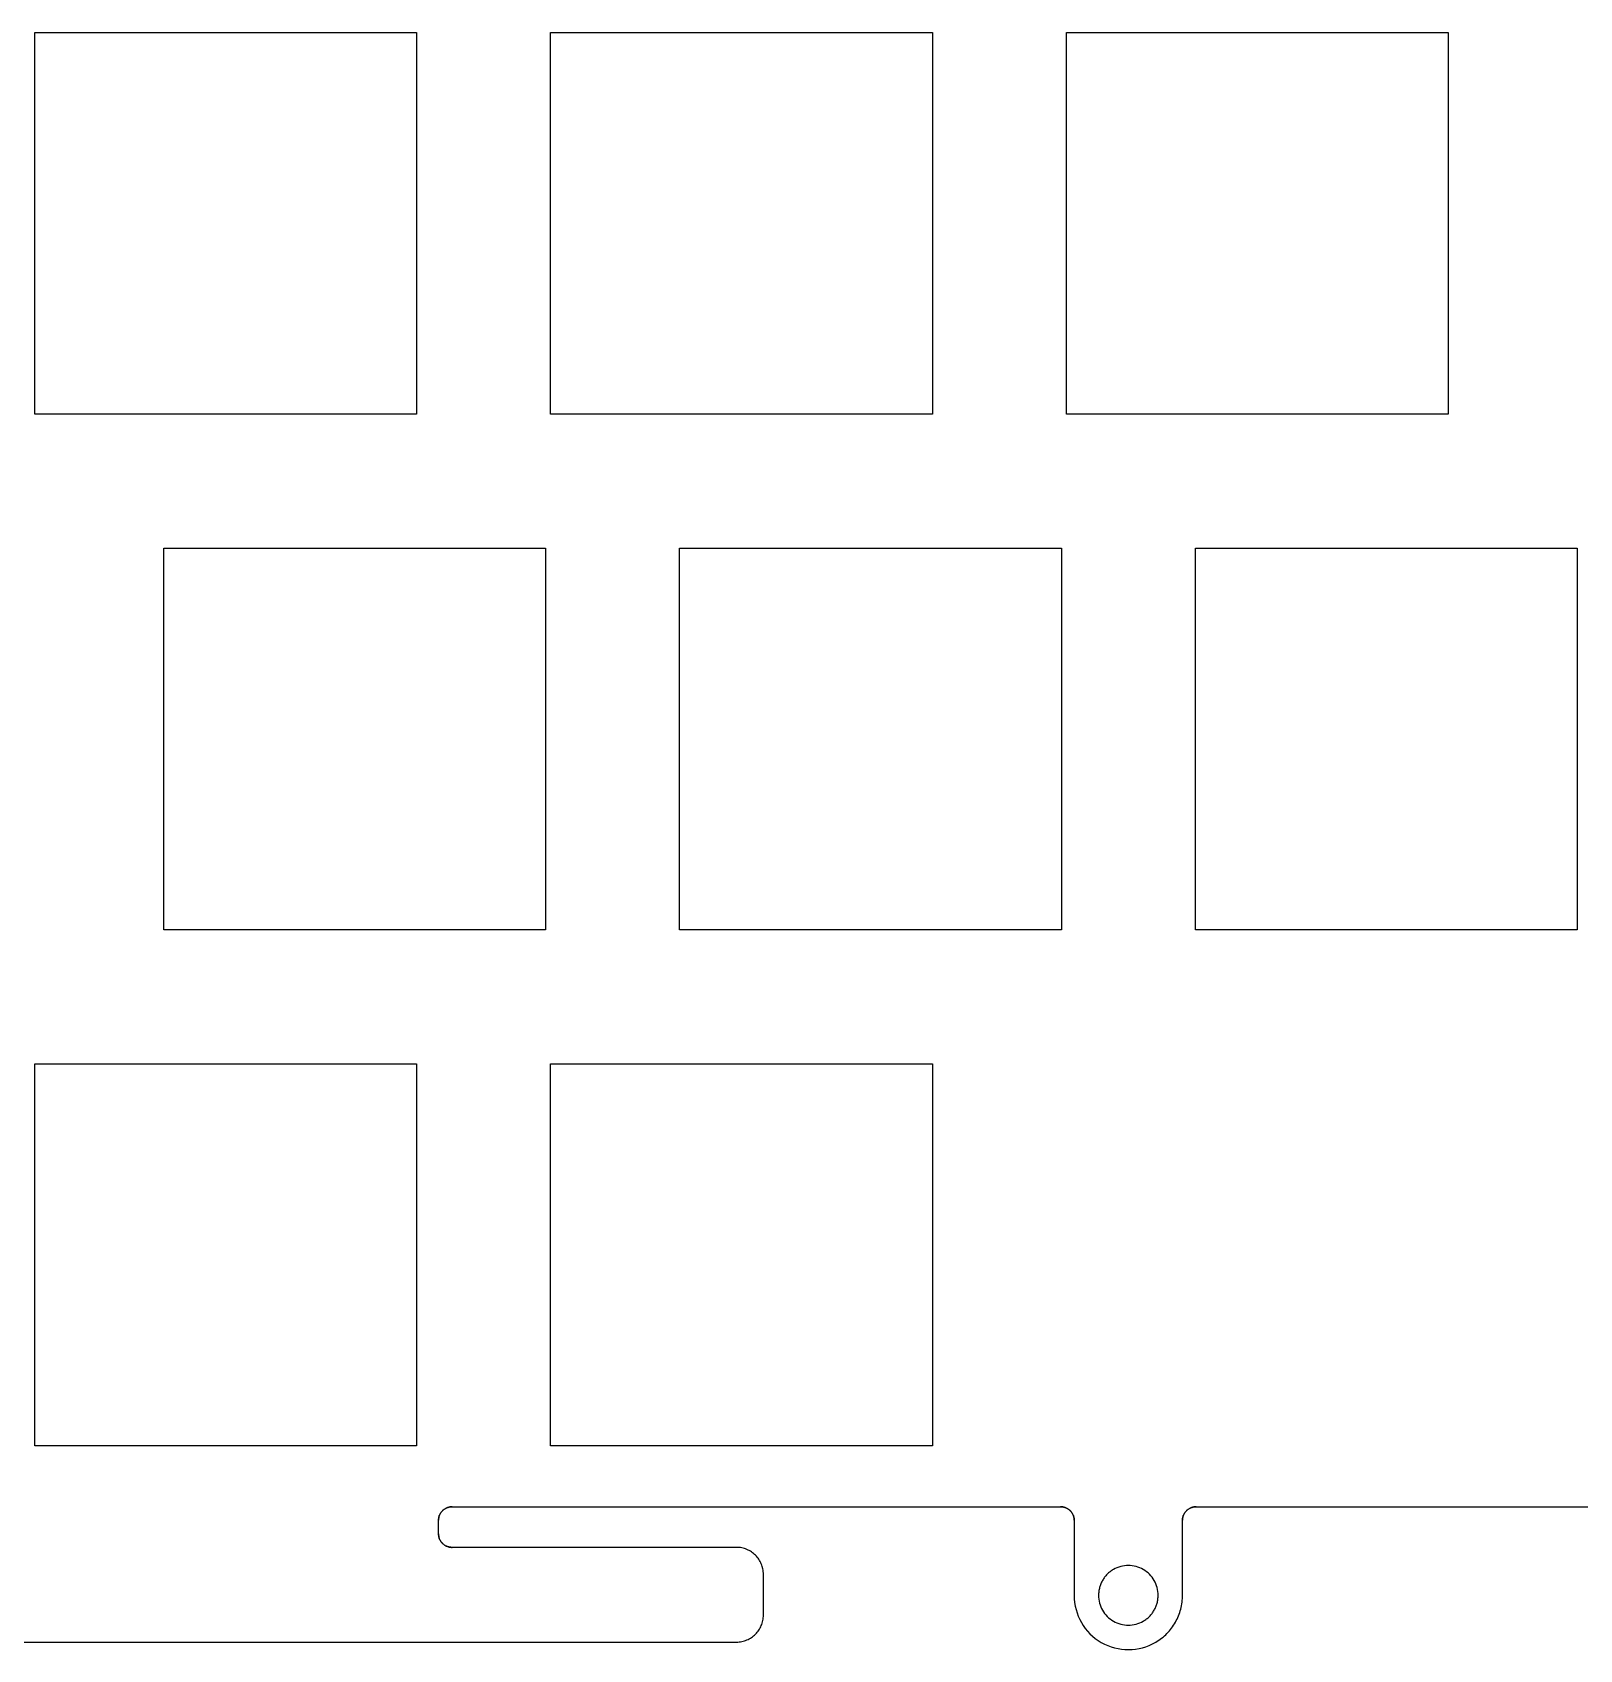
# Model space of a CAD drawing. Extents: x 138 to 423, y -449 to -343.
# Drawn here: x 287.7 to 344.9, y -449.1 to -389.4 of the extents above; entities that cross this region are included whole.
import ezdxf

# ---------------------------------------------------------------- set-up
doc = ezdxf.new("R2010")
doc.units = 0
doc.layers.add('BLACK', color=7, linetype='CONTINUOUS')

msp = doc.modelspace()

# ---------------------------------------------------------------- linework, layer by layer
at = {"layer": 'BLACK', "linetype": 'CONTINUOUS'}
for p, q in [((287.813, -403.495), (287.813, -389.395)), ((287.813, -389.395), (301.913, -389.395)), ((301.913, -389.395), (301.913, -403.495)), ((306.863, -389.395), (320.963, -389.395)), ((306.863, -403.495), (306.863, -389.395)), ((320.963, -389.395), (320.963, -403.495)), ((325.913, -403.495), (325.913, -389.395)), ((325.913, -389.395), (340.013, -389.395)), ((340.013, -389.395), (340.013, -403.495)), ((301.913, -403.495), (287.813, -403.495)), ((320.963, -403.495), (306.863, -403.495)), ((340.013, -403.495), (325.913, -403.495)), ((292.575, -408.445), (306.675, -408.445)), ((292.575, -422.545), (292.575, -408.445)), ((306.675, -408.445), (306.675, -422.545)), ((311.625, -422.545), (311.625, -408.445)), ((311.625, -408.445), (325.725, -408.445)), ((325.725, -408.445), (325.725, -422.545)), ((330.675, -408.445), (344.775, -408.445)), ((330.675, -422.545), (330.675, -408.445)), ((344.775, -408.445), (344.775, -422.545)), ((306.675, -422.545), (292.575, -422.545)), ((325.725, -422.545), (311.625, -422.545)), ((344.775, -422.545), (330.675, -422.545)), ((287.813, -441.595), (287.813, -427.495)), ((287.813, -427.495), (301.913, -427.495)), ((301.913, -427.495), (301.913, -441.595)), ((306.863, -427.495), (320.963, -427.495)), ((306.863, -441.595), (306.863, -427.495)), ((320.963, -427.495), (320.963, -441.595)), ((301.913, -441.595), (287.813, -441.595)), ((320.963, -441.595), (306.863, -441.595)), ((302.721, -444.351), (302.722, -444.326)), ((302.722, -444.326), (302.721, -444.351)), ((302.721, -444.851), (302.721, -444.351)), ((302.721, -444.85), (302.721, -444.351)), ((302.722, -444.326), (302.724, -444.3)), ((302.724, -444.3), (302.722, -444.326)), ((302.727, -444.275), (302.724, -444.3)), ((302.724, -444.3), (302.727, -444.275)), ((302.731, -444.251), (302.727, -444.275)), ((302.727, -444.275), (302.731, -444.251)), ((302.731, -444.251), (302.737, -444.226)), ((302.737, -444.226), (302.731, -444.251)), ((302.744, -444.203), (302.737, -444.226)), ((302.737, -444.226), (302.743, -444.203)), ((302.743, -444.203), (302.751, -444.179)), ((302.751, -444.179), (302.744, -444.203)), ((302.751, -444.179), (302.76, -444.157)), ((302.76, -444.157), (302.751, -444.179)), ((302.77, -444.135), (302.76, -444.157)), ((302.76, -444.157), (302.77, -444.135)), ((302.781, -444.113), (302.77, -444.135)), ((302.77, -444.135), (302.781, -444.113)), ((302.781, -444.113), (302.793, -444.092)), ((302.793, -444.092), (302.781, -444.113)), ((302.793, -444.092), (302.806, -444.072)), ((302.806, -444.072), (302.793, -444.092)), ((302.82, -444.052), (302.806, -444.072)), ((302.806, -444.072), (302.82, -444.052)), ((302.835, -444.033), (302.82, -444.052)), ((302.82, -444.052), (302.835, -444.033)), ((302.835, -444.033), (302.851, -444.015)), ((302.851, -444.015), (302.835, -444.033)), ((302.851, -444.015), (302.867, -443.998)), ((302.868, -443.998), (302.851, -444.015)), ((302.867, -443.998), (302.885, -443.981)), ((302.885, -443.981), (302.868, -443.998)), ((302.885, -443.981), (302.903, -443.966)), ((302.903, -443.966), (302.885, -443.981)), ((302.903, -443.966), (302.922, -443.951)), ((302.922, -443.951), (302.903, -443.966)), ((302.922, -443.951), (302.941, -443.937)), ((302.942, -443.937), (302.922, -443.951)), ((302.941, -443.937), (302.962, -443.924)), ((302.962, -443.924), (302.942, -443.937)), ((302.962, -443.924), (302.983, -443.912)), ((302.983, -443.912), (302.962, -443.924)), ((302.983, -443.912), (303.004, -443.901)), ((303.004, -443.901), (302.983, -443.912)), ((303.026, -443.891), (303.004, -443.901)), ((303.004, -443.901), (303.026, -443.891)), ((303.026, -443.891), (303.049, -443.882)), ((303.049, -443.882), (303.026, -443.891)), ((303.049, -443.882), (303.072, -443.874)), ((303.072, -443.874), (303.049, -443.882)), ((303.096, -443.867), (303.072, -443.874)), ((303.072, -443.874), (303.096, -443.867)), ((303.12, -443.862), (303.096, -443.867)), ((303.096, -443.867), (303.12, -443.862)), ((303.145, -443.857), (303.12, -443.862)), ((303.12, -443.862), (303.145, -443.857)), ((303.145, -443.857), (303.17, -443.854)), ((303.17, -443.854), (303.145, -443.857)), ((303.195, -443.852), (303.17, -443.854)), ((303.17, -443.854), (303.195, -443.852)), ((303.195, -443.852), (303.221, -443.851)), ((303.221, -443.851), (303.195, -443.852)), ((303.221, -443.851), (325.7, -443.851)), ((303.221, -443.851), (325.7, -443.851)), ((325.7, -443.851), (325.725, -443.852)), ((325.726, -443.852), (325.7, -443.852)), ((325.725, -443.852), (325.751, -443.854)), ((325.751, -443.854), (325.726, -443.852)), ((325.776, -443.857), (325.751, -443.854)), ((325.751, -443.854), (325.776, -443.857)), ((325.776, -443.857), (325.801, -443.862)), ((325.801, -443.862), (325.776, -443.857)), ((325.825, -443.867), (325.801, -443.862)), ((325.801, -443.862), (325.825, -443.867)), ((325.849, -443.874), (325.825, -443.867)), ((325.825, -443.867), (325.848, -443.874)), ((325.848, -443.874), (325.872, -443.882)), ((325.872, -443.882), (325.849, -443.874)), ((325.895, -443.891), (325.872, -443.882)), ((325.872, -443.882), (325.894, -443.891)), ((325.894, -443.891), (325.917, -443.901)), ((325.917, -443.901), (325.895, -443.891)), ((325.917, -443.901), (325.938, -443.912)), ((325.938, -443.912), (325.917, -443.901)), ((325.938, -443.912), (325.959, -443.924)), ((325.959, -443.924), (325.938, -443.912)), ((325.98, -443.937), (325.959, -443.924)), ((325.959, -443.924), (325.979, -443.937)), ((325.979, -443.937), (325.999, -443.951)), ((325.999, -443.951), (325.98, -443.937)), ((325.999, -443.951), (326.018, -443.966)), ((326.018, -443.966), (325.999, -443.951)), ((326.036, -443.981), (326.018, -443.966)), ((326.018, -443.966), (326.036, -443.981)), ((326.036, -443.981), (326.053, -443.998)), ((326.054, -443.998), (326.036, -443.981)), ((326.053, -443.998), (326.07, -444.015)), ((326.07, -444.015), (326.054, -443.998)), ((326.07, -444.015), (326.086, -444.033)), ((326.086, -444.033), (326.07, -444.015)), ((326.101, -444.052), (326.086, -444.033)), ((326.086, -444.033), (326.1, -444.052)), ((326.1, -444.052), (326.114, -444.072)), ((326.115, -444.072), (326.101, -444.052)), ((326.114, -444.072), (326.127, -444.092)), ((326.128, -444.092), (326.115, -444.072)), ((326.127, -444.092), (326.139, -444.113)), ((326.14, -444.113), (326.128, -444.092)), ((326.139, -444.113), (326.15, -444.135)), ((326.151, -444.135), (326.14, -444.113)), ((326.15, -444.135), (326.16, -444.157)), ((326.161, -444.157), (326.151, -444.135)), ((326.16, -444.157), (326.169, -444.179)), ((326.17, -444.18), (326.161, -444.157)), ((326.169, -444.179), (326.177, -444.203)), ((326.178, -444.203), (326.17, -444.18)), ((326.177, -444.203), (326.184, -444.226)), ((326.184, -444.227), (326.178, -444.203)), ((326.184, -444.226), (326.19, -444.251)), ((326.19, -444.251), (326.184, -444.227)), ((326.194, -444.275), (326.19, -444.251)), ((326.19, -444.251), (326.194, -444.275)), ((326.194, -444.275), (326.197, -444.3)), ((326.197, -444.3), (326.194, -444.275)), ((326.197, -444.3), (326.199, -444.326)), ((326.199, -444.326), (326.197, -444.3)), ((326.2, -444.351), (326.199, -444.326)), ((326.199, -444.326), (326.2, -444.351)), ((326.2, -444.351), (326.2, -447.123)), ((326.2, -444.351), (326.2, -447.122)), ((330.199, -447.109), (330.2, -444.351)), ((330.2, -444.326), (330.202, -444.3)), ((330.201, -444.326), (330.2, -444.351)), ((330.2, -444.351), (330.2, -444.326)), ((330.203, -444.3), (330.201, -444.326)), ((330.201, -447.108), (330.201, -444.351)), ((330.202, -444.3), (330.205, -444.275)), ((330.206, -444.275), (330.203, -444.3)), ((330.205, -444.275), (330.21, -444.251)), ((330.21, -444.251), (330.206, -444.275)), ((330.216, -444.226), (330.21, -444.251)), ((330.21, -444.251), (330.215, -444.227)), ((330.215, -444.227), (330.222, -444.203)), ((330.222, -444.203), (330.216, -444.226)), ((330.23, -444.179), (330.222, -444.203)), ((330.222, -444.203), (330.23, -444.18)), ((330.239, -444.157), (330.23, -444.179)), ((330.23, -444.18), (330.239, -444.157)), ((330.249, -444.135), (330.239, -444.157)), ((330.239, -444.157), (330.249, -444.135)), ((330.26, -444.113), (330.249, -444.135)), ((330.249, -444.135), (330.26, -444.113)), ((330.26, -444.113), (330.272, -444.092)), ((330.272, -444.092), (330.26, -444.113)), ((330.272, -444.092), (330.285, -444.072)), ((330.285, -444.072), (330.272, -444.092)), ((330.285, -444.072), (330.299, -444.052)), ((330.299, -444.052), (330.285, -444.072)), ((330.314, -444.033), (330.299, -444.052)), ((330.299, -444.052), (330.314, -444.033)), ((330.314, -444.033), (330.33, -444.015)), ((330.33, -444.015), (330.314, -444.033)), ((330.346, -443.998), (330.33, -444.015)), ((330.33, -444.015), (330.346, -443.998)), ((330.364, -443.981), (330.346, -443.998)), ((330.346, -443.998), (330.363, -443.981)), ((330.363, -443.981), (330.382, -443.966)), ((330.382, -443.966), (330.364, -443.981)), ((330.382, -443.966), (330.4, -443.951)), ((330.401, -443.951), (330.382, -443.966)), ((330.4, -443.951), (330.42, -443.937)), ((330.42, -443.937), (330.401, -443.951)), ((330.42, -443.937), (330.44, -443.924)), ((330.441, -443.924), (330.42, -443.937)), ((330.44, -443.924), (330.461, -443.912)), ((330.462, -443.912), (330.441, -443.924)), ((330.461, -443.912), (330.483, -443.901)), ((330.483, -443.901), (330.462, -443.912)), ((330.505, -443.891), (330.483, -443.901)), ((330.483, -443.901), (330.505, -443.891)), ((330.505, -443.891), (330.528, -443.882)), ((330.528, -443.882), (330.505, -443.891)), ((330.551, -443.874), (330.528, -443.882)), ((330.528, -443.882), (330.551, -443.874)), ((330.575, -443.867), (330.551, -443.874)), ((330.551, -443.874), (330.575, -443.867)), ((330.575, -443.867), (330.599, -443.862)), ((330.599, -443.862), (330.575, -443.867)), ((330.624, -443.857), (330.599, -443.862)), ((330.599, -443.862), (330.623, -443.857)), ((330.623, -443.857), (330.648, -443.854)), ((330.649, -443.854), (330.624, -443.857)), ((330.648, -443.854), (330.674, -443.852)), ((330.674, -443.852), (330.649, -443.854)), ((330.7, -443.851), (330.674, -443.852)), ((330.674, -443.852), (330.7, -443.852)), ((330.7, -443.852), (369.597, -443.852)), ((330.701, -443.851), (369.597, -443.851)), ((302.722, -444.876), (302.721, -444.85)), ((302.721, -444.851), (302.722, -444.876)), ((302.724, -444.902), (302.722, -444.876)), ((302.722, -444.876), (302.724, -444.902)), ((302.727, -444.927), (302.724, -444.902)), ((302.724, -444.902), (302.727, -444.927)), ((302.731, -444.951), (302.727, -444.927)), ((302.727, -444.927), (302.731, -444.951)), ((302.731, -444.951), (302.737, -444.975)), ((302.737, -444.975), (302.731, -444.951)), ((302.737, -444.975), (302.744, -444.999)), ((302.743, -444.999), (302.737, -444.975)), ((302.751, -445.022), (302.743, -444.999)), ((302.744, -444.999), (302.751, -445.022)), ((302.76, -445.045), (302.751, -445.022)), ((302.751, -445.022), (302.76, -445.045)), ((302.76, -445.045), (302.77, -445.067)), ((302.77, -445.067), (302.76, -445.045)), ((302.77, -445.067), (302.781, -445.089)), ((302.781, -445.089), (302.77, -445.067)), ((302.781, -445.089), (302.793, -445.11)), ((302.793, -445.11), (302.781, -445.089)), ((302.793, -445.11), (302.806, -445.13)), ((302.806, -445.13), (302.793, -445.11)), ((302.806, -445.13), (302.82, -445.15)), ((302.82, -445.15), (302.806, -445.13)), ((302.82, -445.15), (302.835, -445.169)), ((302.835, -445.168), (302.82, -445.15)), ((302.851, -445.187), (302.835, -445.168)), ((302.835, -445.169), (302.851, -445.187)), ((302.867, -445.204), (302.851, -445.187)), ((302.851, -445.187), (302.868, -445.204)), ((302.885, -445.22), (302.867, -445.204)), ((302.868, -445.204), (302.885, -445.221)), ((302.903, -445.236), (302.885, -445.22)), ((302.885, -445.221), (302.903, -445.236)), ((302.922, -445.251), (302.903, -445.236)), ((302.903, -445.236), (302.922, -445.251)), ((302.922, -445.251), (302.942, -445.265)), ((302.941, -445.265), (302.922, -445.251)), ((302.962, -445.278), (302.941, -445.265)), ((302.942, -445.265), (302.962, -445.278)), ((302.962, -445.278), (302.983, -445.29)), ((302.983, -445.29), (302.962, -445.278)), ((303.004, -445.301), (302.983, -445.29)), ((302.983, -445.29), (303.004, -445.301)), ((303.004, -445.301), (303.026, -445.311)), ((303.026, -445.311), (303.004, -445.301)), ((303.049, -445.32), (303.026, -445.311)), ((303.026, -445.311), (303.049, -445.32)), ((303.072, -445.328), (303.049, -445.32)), ((303.049, -445.32), (303.072, -445.328)), ((303.072, -445.328), (303.096, -445.335)), ((303.096, -445.335), (303.072, -445.328)), ((303.096, -445.335), (303.12, -445.34)), ((303.12, -445.34), (303.096, -445.335)), ((303.12, -445.34), (303.145, -445.345)), ((303.145, -445.345), (303.12, -445.34)), ((303.145, -445.345), (303.17, -445.348)), ((303.17, -445.348), (303.145, -445.345)), ((303.195, -445.35), (303.17, -445.348)), ((303.17, -445.348), (303.195, -445.35)), ((303.195, -445.35), (303.221, -445.351)), ((303.221, -445.35), (303.195, -445.35)), ((313.721, -445.35), (303.221, -445.35)), ((313.72, -445.351), (303.221, -445.351)), ((313.772, -445.352), (313.721, -445.35)), ((313.773, -445.352), (313.721, -445.351)), ((313.823, -445.356), (313.772, -445.352)), ((313.823, -445.356), (313.773, -445.352)), ((313.873, -445.362), (313.823, -445.356)), ((313.873, -445.362), (313.823, -445.356)), ((313.923, -445.371), (313.873, -445.362)), ((313.923, -445.371), (313.873, -445.362)), ((313.971, -445.382), (313.923, -445.371)), ((313.971, -445.382), (313.923, -445.371)), ((314.019, -445.396), (313.971, -445.382)), ((314.018, -445.395), (313.971, -445.382)), ((314.065, -445.411), (314.018, -445.395)), ((314.065, -445.411), (314.019, -445.396)), ((314.11, -445.429), (314.065, -445.411)), ((314.11, -445.429), (314.065, -445.411)), ((314.155, -445.449), (314.11, -445.429)), ((314.155, -445.449), (314.11, -445.429)), ((314.198, -445.471), (314.155, -445.449)), ((314.198, -445.471), (314.155, -445.449)), ((314.24, -445.495), (314.198, -445.471)), ((314.24, -445.495), (314.198, -445.471)), ((314.28, -445.521), (314.24, -445.495)), ((314.28, -445.521), (314.24, -445.495)), ((314.319, -445.549), (314.28, -445.521)), ((314.319, -445.549), (314.28, -445.521)), ((314.357, -445.579), (314.319, -445.549)), ((314.357, -445.579), (314.319, -445.549)), ((314.393, -445.61), (314.357, -445.579)), ((314.393, -445.61), (314.357, -445.579)), ((314.428, -445.644), (314.393, -445.61)), ((314.428, -445.643), (314.393, -445.61)), ((314.461, -445.678), (314.428, -445.643)), ((314.461, -445.678), (314.428, -445.644)), ((314.493, -445.715), (314.461, -445.678)), ((314.493, -445.714), (314.461, -445.678)), ((314.522, -445.752), (314.493, -445.714)), ((314.522, -445.752), (314.493, -445.715)), ((314.55, -445.791), (314.522, -445.752)), ((314.55, -445.792), (314.522, -445.752)), ((314.576, -445.832), (314.55, -445.791)), ((314.576, -445.832), (314.55, -445.792)), ((314.6, -445.874), (314.576, -445.832)), ((314.6, -445.874), (314.576, -445.832)), ((314.622, -445.917), (314.6, -445.874)), ((314.622, -445.917), (314.6, -445.874)), ((314.642, -445.961), (314.622, -445.917)), ((314.642, -445.961), (314.622, -445.917)), ((314.66, -446.007), (314.642, -445.961)), ((314.66, -446.007), (314.642, -445.961)), ((314.676, -446.053), (314.66, -446.007)), ((314.676, -446.053), (314.66, -446.007)), ((314.69, -446.101), (314.676, -446.053)), ((314.689, -446.1), (314.676, -446.053)), ((314.701, -446.149), (314.689, -446.1)), ((314.701, -446.149), (314.69, -446.101)), ((314.709, -446.198), (314.701, -446.149)), ((314.709, -446.198), (314.701, -446.149)), ((314.716, -446.248), (314.709, -446.198)), ((314.716, -446.248), (314.709, -446.198)), ((327.587, -446.207), (327.557, -446.227)), ((327.587, -446.207), (327.557, -446.227)), ((327.618, -446.187), (327.587, -446.207)), ((327.618, -446.187), (327.587, -446.207)), ((327.649, -446.168), (327.618, -446.187)), ((327.649, -446.168), (327.618, -446.187)), ((327.714, -446.133), (327.649, -446.168)), ((327.714, -446.133), (327.649, -446.168)), ((327.78, -446.103), (327.714, -446.133)), ((327.78, -446.103), (327.714, -446.133)), ((327.848, -446.078), (327.78, -446.103)), ((327.848, -446.078), (327.78, -446.103)), ((327.917, -446.057), (327.848, -446.078)), ((327.917, -446.057), (327.848, -446.078)), ((327.987, -446.041), (327.917, -446.057)), ((327.987, -446.041), (327.917, -446.057)), ((328.058, -446.029), (327.987, -446.041)), ((328.058, -446.029), (327.987, -446.041)), ((328.129, -446.022), (328.058, -446.029)), ((328.129, -446.022), (328.058, -446.029)), ((328.2, -446.02), (328.129, -446.022)), ((328.2, -446.02), (328.129, -446.022)), ((328.271, -446.022), (328.2, -446.02)), ((328.271, -446.022), (328.2, -446.02)), ((328.342, -446.029), (328.271, -446.022)), ((328.342, -446.029), (328.271, -446.022)), ((328.413, -446.041), (328.342, -446.029)), ((328.413, -446.041), (328.342, -446.029)), ((328.483, -446.057), (328.413, -446.041)), ((328.483, -446.057), (328.413, -446.041)), ((328.552, -446.078), (328.483, -446.057)), ((328.552, -446.078), (328.483, -446.057)), ((328.619, -446.103), (328.552, -446.078)), ((328.619, -446.103), (328.552, -446.078)), ((328.686, -446.133), (328.619, -446.103)), ((328.686, -446.133), (328.619, -446.103)), ((328.751, -446.168), (328.686, -446.133)), ((328.751, -446.168), (328.686, -446.133)), ((328.813, -446.207), (328.751, -446.168)), ((328.813, -446.207), (328.751, -446.168)), ((328.872, -446.249), (328.813, -446.207)), ((328.872, -446.249), (328.813, -446.207)), ((314.72, -446.299), (314.716, -446.248)), ((314.72, -446.299), (314.716, -446.248)), ((314.721, -446.351), (314.72, -446.299)), ((314.721, -446.35), (314.72, -446.299)), ((314.72, -447.851), (314.72, -446.351)), ((314.721, -447.85), (314.721, -446.35)), ((327.147, -446.8), (327.137, -446.835)), ((327.147, -446.8), (327.137, -446.835)), ((327.158, -446.766), (327.147, -446.8)), ((327.158, -446.766), (327.147, -446.8)), ((327.17, -446.733), (327.158, -446.766)), ((327.17, -446.733), (327.158, -446.766)), ((327.183, -446.699), (327.17, -446.733)), ((327.183, -446.699), (327.17, -446.733)), ((327.198, -446.667), (327.183, -446.699)), ((327.198, -446.667), (327.183, -446.699)), ((327.213, -446.634), (327.198, -446.667)), ((327.213, -446.634), (327.198, -446.667)), ((327.229, -446.603), (327.213, -446.634)), ((327.229, -446.603), (327.213, -446.634)), ((327.246, -446.571), (327.229, -446.603)), ((327.246, -446.571), (327.229, -446.603)), ((327.265, -446.541), (327.246, -446.571)), ((327.265, -446.541), (327.246, -446.571)), ((327.284, -446.511), (327.265, -446.541)), ((327.284, -446.511), (327.265, -446.541)), ((327.304, -446.481), (327.284, -446.511)), ((327.304, -446.481), (327.284, -446.511)), ((327.325, -446.453), (327.304, -446.481)), ((327.325, -446.453), (327.304, -446.481)), ((327.348, -446.425), (327.325, -446.453)), ((327.348, -446.425), (327.325, -446.453)), ((327.371, -446.397), (327.348, -446.425)), ((327.371, -446.397), (327.348, -446.425)), ((327.395, -446.371), (327.371, -446.397)), ((327.395, -446.371), (327.371, -446.397)), ((327.419, -446.345), (327.395, -446.371)), ((327.419, -446.345), (327.395, -446.371)), ((327.445, -446.32), (327.419, -446.345)), ((327.445, -446.32), (327.419, -446.345)), ((327.472, -446.295), (327.445, -446.32)), ((327.472, -446.295), (327.445, -446.32)), ((327.499, -446.272), (327.472, -446.295)), ((327.499, -446.272), (327.472, -446.295)), ((327.528, -446.249), (327.499, -446.272)), ((327.528, -446.249), (327.499, -446.272)), ((327.557, -446.227), (327.528, -446.249)), ((327.557, -446.227), (327.528, -446.249)), ((328.928, -446.295), (328.872, -446.249)), ((328.928, -446.295), (328.872, -446.249)), ((328.98, -446.345), (328.928, -446.295)), ((328.98, -446.345), (328.928, -446.295)), ((329.029, -446.397), (328.98, -446.345)), ((329.029, -446.397), (328.98, -446.345)), ((329.074, -446.453), (329.029, -446.397)), ((329.074, -446.453), (329.029, -446.397)), ((329.116, -446.511), (329.074, -446.453)), ((329.116, -446.511), (329.074, -446.453)), ((329.153, -446.571), (329.116, -446.511)), ((329.153, -446.571), (329.116, -446.511)), ((329.187, -446.634), (329.153, -446.571)), ((329.187, -446.634), (329.153, -446.571)), ((329.216, -446.699), (329.187, -446.634)), ((329.216, -446.699), (329.187, -446.634)), ((329.242, -446.766), (329.216, -446.699)), ((329.242, -446.766), (329.216, -446.699)), ((329.262, -446.835), (329.242, -446.766)), ((329.262, -446.835), (329.242, -446.766)), ((326.2, -447.122), (326.204, -447.256)), ((326.2, -447.122), (326.204, -447.256)), ((326.204, -447.256), (326.217, -447.388)), ((326.204, -447.256), (326.217, -447.389)), ((326.217, -447.388), (326.238, -447.519)), ((326.217, -447.389), (326.238, -447.519)), ((327.102, -447.049), (327.1, -447.086)), ((327.102, -447.049), (327.1, -447.086)), ((327.1, -447.086), (327.1, -447.122)), ((327.1, -447.086), (327.1, -447.122)), ((327.1, -447.122), (327.102, -447.196)), ((327.1, -447.122), (327.102, -447.196)), ((327.105, -447.013), (327.102, -447.049)), ((327.105, -447.013), (327.102, -447.049)), ((327.102, -447.196), (327.109, -447.268)), ((327.102, -447.196), (327.109, -447.268)), ((327.109, -446.976), (327.105, -447.013)), ((327.109, -446.976), (327.105, -447.013)), ((327.115, -446.941), (327.109, -446.976)), ((327.115, -446.941), (327.109, -446.976)), ((327.109, -447.268), (327.121, -447.34)), ((327.109, -447.268), (327.121, -447.34)), ((327.121, -446.905), (327.115, -446.941)), ((327.121, -446.905), (327.115, -446.941)), ((327.129, -446.87), (327.121, -446.905)), ((327.129, -446.87), (327.121, -446.905)), ((327.121, -447.34), (327.137, -447.41)), ((327.121, -447.34), (327.137, -447.41)), ((327.137, -446.835), (327.129, -446.87)), ((327.137, -446.835), (327.129, -446.87)), ((329.279, -446.905), (329.262, -446.835)), ((329.279, -446.905), (329.262, -446.835)), ((329.262, -447.41), (329.271, -447.375)), ((329.262, -447.41), (329.271, -447.375)), ((329.271, -447.375), (329.279, -447.34)), ((329.271, -447.375), (329.279, -447.34)), ((329.29, -446.976), (329.279, -446.905)), ((329.29, -446.976), (329.279, -446.905)), ((329.279, -447.34), (329.285, -447.304)), ((329.279, -447.34), (329.285, -447.304)), ((329.285, -447.304), (329.29, -447.268)), ((329.285, -447.304), (329.29, -447.268)), ((329.298, -447.049), (329.29, -446.976)), ((329.298, -447.049), (329.29, -446.976)), ((329.29, -447.268), (329.295, -447.232)), ((329.29, -447.268), (329.295, -447.232)), ((329.295, -447.232), (329.298, -447.196)), ((329.295, -447.232), (329.298, -447.196)), ((329.3, -447.122), (329.298, -447.049)), ((329.3, -447.122), (329.298, -447.049)), ((329.298, -447.196), (329.299, -447.159)), ((329.298, -447.196), (329.299, -447.159)), ((329.299, -447.159), (329.3, -447.122)), ((329.299, -447.159), (329.3, -447.122)), ((330.175, -447.441), (330.184, -447.375)), ((330.175, -447.441), (330.185, -447.375)), ((330.184, -447.375), (330.191, -447.309)), ((330.185, -447.375), (330.192, -447.309)), ((330.191, -447.309), (330.196, -447.243)), ((330.192, -447.309), (330.197, -447.243)), ((330.196, -447.243), (330.199, -447.176)), ((330.197, -447.243), (330.199, -447.176)), ((330.199, -447.176), (330.2, -447.109)), ((330.199, -447.176), (330.199, -447.109)), ((314.701, -448.052), (314.709, -448.003)), ((314.701, -448.052), (314.709, -448.003)), ((314.709, -448.003), (314.716, -447.953)), ((314.709, -448.003), (314.716, -447.953)), ((314.716, -447.953), (314.72, -447.902)), ((314.716, -447.953), (314.72, -447.902)), ((314.72, -447.902), (314.721, -447.85)), ((314.72, -447.902), (314.721, -447.851)), ((326.238, -447.519), (326.268, -447.647)), ((326.238, -447.519), (326.268, -447.647)), ((326.268, -447.647), (326.306, -447.772)), ((326.268, -447.647), (326.306, -447.772)), ((326.306, -447.772), (326.352, -447.894)), ((326.306, -447.772), (326.352, -447.894)), ((326.352, -447.894), (326.405, -448.012)), ((326.352, -447.894), (326.406, -448.012)), ((327.137, -447.41), (327.158, -447.478)), ((327.137, -447.41), (327.158, -447.478)), ((327.158, -447.478), (327.183, -447.545)), ((327.158, -447.478), (327.183, -447.545)), ((327.183, -447.545), (327.213, -447.61)), ((327.183, -447.545), (327.213, -447.61)), ((327.213, -447.61), (327.246, -447.673)), ((327.213, -447.61), (327.246, -447.673)), ((327.246, -447.673), (327.284, -447.734)), ((327.246, -447.673), (327.284, -447.734)), ((327.284, -447.734), (327.325, -447.792)), ((327.284, -447.734), (327.325, -447.792)), ((327.325, -447.792), (327.371, -447.848)), ((327.325, -447.792), (327.371, -447.848)), ((327.371, -447.848), (327.419, -447.9)), ((327.371, -447.848), (327.419, -447.9)), ((327.419, -447.9), (327.472, -447.949)), ((327.419, -447.9), (327.472, -447.949)), ((327.472, -447.949), (327.528, -447.996)), ((327.472, -447.949), (327.528, -447.996)), ((327.528, -447.996), (327.587, -448.038)), ((327.528, -447.996), (327.587, -448.038)), ((328.843, -448.017), (328.872, -447.996)), ((328.843, -448.017), (328.872, -447.996)), ((328.872, -447.996), (328.9, -447.973)), ((328.872, -447.996), (328.9, -447.973)), ((328.9, -447.973), (328.928, -447.949)), ((328.9, -447.973), (328.928, -447.949)), ((328.928, -447.949), (328.955, -447.925)), ((328.928, -447.949), (328.955, -447.925)), ((328.955, -447.925), (328.98, -447.9)), ((328.955, -447.925), (328.98, -447.9)), ((328.98, -447.9), (329.005, -447.874)), ((328.98, -447.9), (329.005, -447.874)), ((329.005, -447.874), (329.029, -447.848)), ((329.005, -447.874), (329.029, -447.848)), ((329.029, -447.848), (329.052, -447.82)), ((329.029, -447.848), (329.052, -447.82)), ((329.052, -447.82), (329.074, -447.792)), ((329.052, -447.82), (329.074, -447.792)), ((329.074, -447.792), (329.096, -447.763)), ((329.074, -447.792), (329.096, -447.763)), ((329.096, -447.763), (329.116, -447.734)), ((329.096, -447.763), (329.116, -447.734)), ((329.116, -447.734), (329.135, -447.704)), ((329.116, -447.734), (329.135, -447.704)), ((329.135, -447.704), (329.153, -447.673)), ((329.135, -447.704), (329.153, -447.673)), ((329.153, -447.673), (329.171, -447.642)), ((329.153, -447.673), (329.171, -447.642)), ((329.171, -447.642), (329.187, -447.61)), ((329.171, -447.642), (329.187, -447.61)), ((329.187, -447.61), (329.202, -447.578)), ((329.187, -447.61), (329.202, -447.578)), ((329.202, -447.578), (329.216, -447.545)), ((329.202, -447.578), (329.216, -447.545)), ((329.216, -447.545), (329.229, -447.512)), ((329.216, -447.545), (329.229, -447.512)), ((329.229, -447.512), (329.241, -447.478)), ((329.229, -447.512), (329.241, -447.478)), ((329.241, -447.478), (329.252, -447.444)), ((329.241, -447.478), (329.252, -447.444)), ((329.252, -447.444), (329.262, -447.41)), ((329.252, -447.444), (329.262, -447.41)), ((329.971, -448.058), (330, -448)), ((329.971, -448.058), (330, -448)), ((330, -448), (330.027, -447.941)), ((330, -448), (330.027, -447.941)), ((330.027, -447.941), (330.053, -447.881)), ((330.027, -447.941), (330.053, -447.881)), ((330.053, -447.881), (330.076, -447.821)), ((330.053, -447.881), (330.076, -447.821)), ((330.076, -447.821), (330.098, -447.759)), ((330.076, -447.821), (330.098, -447.759)), ((330.098, -447.759), (330.118, -447.697)), ((330.098, -447.759), (330.117, -447.697)), ((330.117, -447.697), (330.135, -447.634)), ((330.118, -447.697), (330.135, -447.634)), ((330.135, -447.634), (330.15, -447.57)), ((330.135, -447.634), (330.151, -447.57)), ((330.15, -447.57), (330.164, -447.506)), ((330.151, -447.57), (330.164, -447.506)), ((330.164, -447.506), (330.175, -447.441)), ((330.164, -447.506), (330.175, -447.441)), ((314.357, -448.622), (314.393, -448.591)), ((314.357, -448.622), (314.393, -448.591)), ((314.393, -448.591), (314.428, -448.557)), ((314.393, -448.591), (314.428, -448.558)), ((314.428, -448.557), (314.461, -448.523)), ((314.428, -448.558), (314.461, -448.523)), ((314.461, -448.523), (314.493, -448.486)), ((314.461, -448.523), (314.493, -448.487)), ((314.493, -448.487), (314.522, -448.449)), ((314.493, -448.486), (314.522, -448.449)), ((314.522, -448.449), (314.55, -448.409)), ((314.522, -448.449), (314.55, -448.41)), ((314.55, -448.409), (314.576, -448.369)), ((314.55, -448.41), (314.576, -448.369)), ((314.576, -448.369), (314.6, -448.327)), ((314.576, -448.369), (314.6, -448.327)), ((314.6, -448.327), (314.622, -448.284)), ((314.6, -448.327), (314.622, -448.284)), ((314.622, -448.284), (314.642, -448.24)), ((314.622, -448.284), (314.642, -448.24)), ((314.642, -448.24), (314.66, -448.194)), ((314.642, -448.24), (314.66, -448.194)), ((314.66, -448.194), (314.676, -448.148)), ((314.66, -448.194), (314.676, -448.148)), ((314.676, -448.148), (314.689, -448.1)), ((314.676, -448.148), (314.69, -448.101)), ((314.689, -448.1), (314.701, -448.052)), ((314.69, -448.101), (314.701, -448.052)), ((326.405, -448.012), (326.466, -448.127)), ((326.406, -448.012), (326.467, -448.127)), ((326.466, -448.127), (326.535, -448.238)), ((326.467, -448.127), (326.535, -448.238)), ((326.535, -448.238), (326.61, -448.344)), ((326.535, -448.238), (326.611, -448.343)), ((326.61, -448.344), (326.693, -448.445)), ((326.611, -448.343), (326.693, -448.444)), ((326.693, -448.444), (326.783, -448.54)), ((326.693, -448.445), (326.782, -448.54)), ((326.782, -448.54), (326.878, -448.63)), ((326.783, -448.54), (326.878, -448.63)), ((327.587, -448.038), (327.649, -448.077)), ((327.587, -448.038), (327.649, -448.077)), ((327.649, -448.077), (327.714, -448.112)), ((327.649, -448.077), (327.714, -448.112)), ((327.714, -448.112), (327.78, -448.142)), ((327.714, -448.112), (327.78, -448.142)), ((327.78, -448.142), (327.848, -448.167)), ((327.78, -448.142), (327.848, -448.167)), ((327.848, -448.167), (327.917, -448.188)), ((327.848, -448.167), (327.917, -448.188)), ((327.917, -448.188), (327.987, -448.204)), ((327.917, -448.188), (327.987, -448.204)), ((327.987, -448.204), (328.058, -448.215)), ((327.987, -448.204), (328.058, -448.215)), ((328.058, -448.215), (328.129, -448.222)), ((328.058, -448.215), (328.129, -448.222)), ((328.129, -448.222), (328.2, -448.225)), ((328.129, -448.222), (328.2, -448.225)), ((328.2, -448.225), (328.271, -448.222)), ((328.2, -448.225), (328.271, -448.222)), ((328.271, -448.222), (328.342, -448.215)), ((328.271, -448.222), (328.342, -448.215)), ((328.342, -448.215), (328.413, -448.204)), ((328.342, -448.215), (328.413, -448.204)), ((328.413, -448.204), (328.483, -448.188)), ((328.413, -448.204), (328.483, -448.188)), ((328.483, -448.188), (328.552, -448.167)), ((328.483, -448.188), (328.552, -448.167)), ((328.552, -448.167), (328.619, -448.142)), ((328.552, -448.167), (328.619, -448.142)), ((328.619, -448.142), (328.686, -448.112)), ((328.619, -448.142), (328.686, -448.112)), ((328.686, -448.112), (328.751, -448.077)), ((328.686, -448.112), (328.751, -448.077)), ((328.751, -448.077), (328.782, -448.058)), ((328.751, -448.077), (328.782, -448.058)), ((328.782, -448.058), (328.813, -448.038)), ((328.782, -448.058), (328.813, -448.038)), ((328.813, -448.038), (328.843, -448.017)), ((328.813, -448.038), (328.843, -448.017)), ((329.531, -448.621), (329.58, -448.577)), ((329.532, -448.621), (329.58, -448.577)), ((329.58, -448.577), (329.626, -448.531)), ((329.58, -448.577), (329.627, -448.531)), ((329.626, -448.531), (329.672, -448.483)), ((329.627, -448.531), (329.672, -448.483)), ((329.672, -448.483), (329.715, -448.434)), ((329.672, -448.483), (329.715, -448.434)), ((329.715, -448.434), (329.757, -448.384)), ((329.715, -448.434), (329.757, -448.384)), ((329.757, -448.384), (329.797, -448.333)), ((329.757, -448.384), (329.797, -448.333)), ((329.797, -448.333), (329.835, -448.28)), ((329.797, -448.333), (329.835, -448.28)), ((329.835, -448.28), (329.872, -448.226)), ((329.835, -448.28), (329.872, -448.227)), ((329.872, -448.226), (329.907, -448.171)), ((329.872, -448.227), (329.907, -448.172)), ((329.907, -448.171), (329.94, -448.115)), ((329.907, -448.172), (329.939, -448.116)), ((329.939, -448.116), (329.971, -448.058)), ((329.94, -448.115), (329.971, -448.058)), ((285.621, -448.851), (313.72, -448.851)), ((285.622, -448.85), (313.721, -448.85)), ((313.721, -448.851), (313.773, -448.849)), ((313.721, -448.85), (313.772, -448.849)), ((313.772, -448.849), (313.823, -448.845)), ((313.773, -448.849), (313.823, -448.845)), ((313.823, -448.845), (313.873, -448.839)), ((313.823, -448.845), (313.873, -448.839)), ((313.873, -448.839), (313.922, -448.83)), ((313.873, -448.839), (313.923, -448.83)), ((313.922, -448.83), (313.971, -448.819)), ((313.923, -448.83), (313.971, -448.819)), ((313.971, -448.819), (314.018, -448.805)), ((313.971, -448.819), (314.018, -448.806)), ((314.018, -448.806), (314.065, -448.79)), ((314.018, -448.805), (314.065, -448.79)), ((314.065, -448.79), (314.11, -448.772)), ((314.065, -448.79), (314.11, -448.772)), ((314.11, -448.772), (314.154, -448.752)), ((314.11, -448.772), (314.155, -448.752)), ((314.154, -448.752), (314.198, -448.73)), ((314.155, -448.752), (314.198, -448.73)), ((314.198, -448.73), (314.239, -448.706)), ((314.198, -448.73), (314.24, -448.706)), ((314.239, -448.706), (314.28, -448.68)), ((314.24, -448.706), (314.28, -448.68)), ((314.28, -448.68), (314.319, -448.652)), ((314.28, -448.68), (314.319, -448.652)), ((314.319, -448.652), (314.357, -448.622)), ((314.319, -448.652), (314.357, -448.622)), ((326.878, -448.63), (326.98, -448.714)), ((326.878, -448.63), (326.98, -448.714)), ((326.98, -448.714), (327.088, -448.791)), ((326.98, -448.714), (327.088, -448.792)), ((327.088, -448.791), (327.202, -448.862)), ((327.088, -448.792), (327.201, -448.862)), ((327.201, -448.862), (327.32, -448.925)), ((327.202, -448.862), (327.32, -448.925)), ((327.32, -448.925), (327.441, -448.979)), ((327.32, -448.925), (327.441, -448.98)), ((327.441, -448.979), (327.565, -449.025)), ((327.441, -448.98), (327.565, -449.026)), ((327.565, -449.025), (327.691, -449.063)), ((327.565, -449.026), (327.691, -449.063)), ((327.691, -449.063), (327.818, -449.092)), ((327.691, -449.063), (327.818, -449.092)), ((327.818, -449.092), (327.947, -449.113)), ((327.818, -449.092), (327.947, -449.113)), ((327.947, -449.113), (328.077, -449.125)), ((327.947, -449.113), (328.076, -449.125)), ((328.076, -449.125), (328.206, -449.129)), ((328.077, -449.125), (328.207, -449.129)), ((328.206, -449.129), (328.336, -449.125)), ((328.207, -449.129), (328.337, -449.124)), ((328.336, -449.125), (328.466, -449.111)), ((328.337, -449.124), (328.466, -449.111)), ((328.466, -449.111), (328.595, -449.09)), ((328.466, -449.111), (328.594, -449.09)), ((328.594, -449.09), (328.722, -449.06)), ((328.595, -449.09), (328.722, -449.06)), ((328.722, -449.06), (328.847, -449.021)), ((328.722, -449.06), (328.847, -449.021)), ((328.847, -449.021), (328.971, -448.974)), ((328.847, -449.021), (328.971, -448.975)), ((328.971, -448.975), (329.092, -448.919)), ((328.971, -448.974), (329.092, -448.919)), ((329.092, -448.919), (329.209, -448.855)), ((329.092, -448.919), (329.209, -448.856)), ((329.209, -448.856), (329.267, -448.821)), ((329.209, -448.855), (329.267, -448.821)), ((329.267, -448.821), (329.323, -448.784)), ((329.267, -448.821), (329.323, -448.784)), ((329.323, -448.784), (329.377, -448.746)), ((329.323, -448.784), (329.377, -448.746)), ((329.377, -448.746), (329.43, -448.706)), ((329.377, -448.746), (329.43, -448.706)), ((329.43, -448.706), (329.482, -448.664)), ((329.43, -448.706), (329.482, -448.664)), ((329.482, -448.664), (329.531, -448.621)), ((329.482, -448.664), (329.532, -448.621))]:
    msp.add_line(p, q, dxfattribs=at)

doc.saveas('drawing.dxf')
